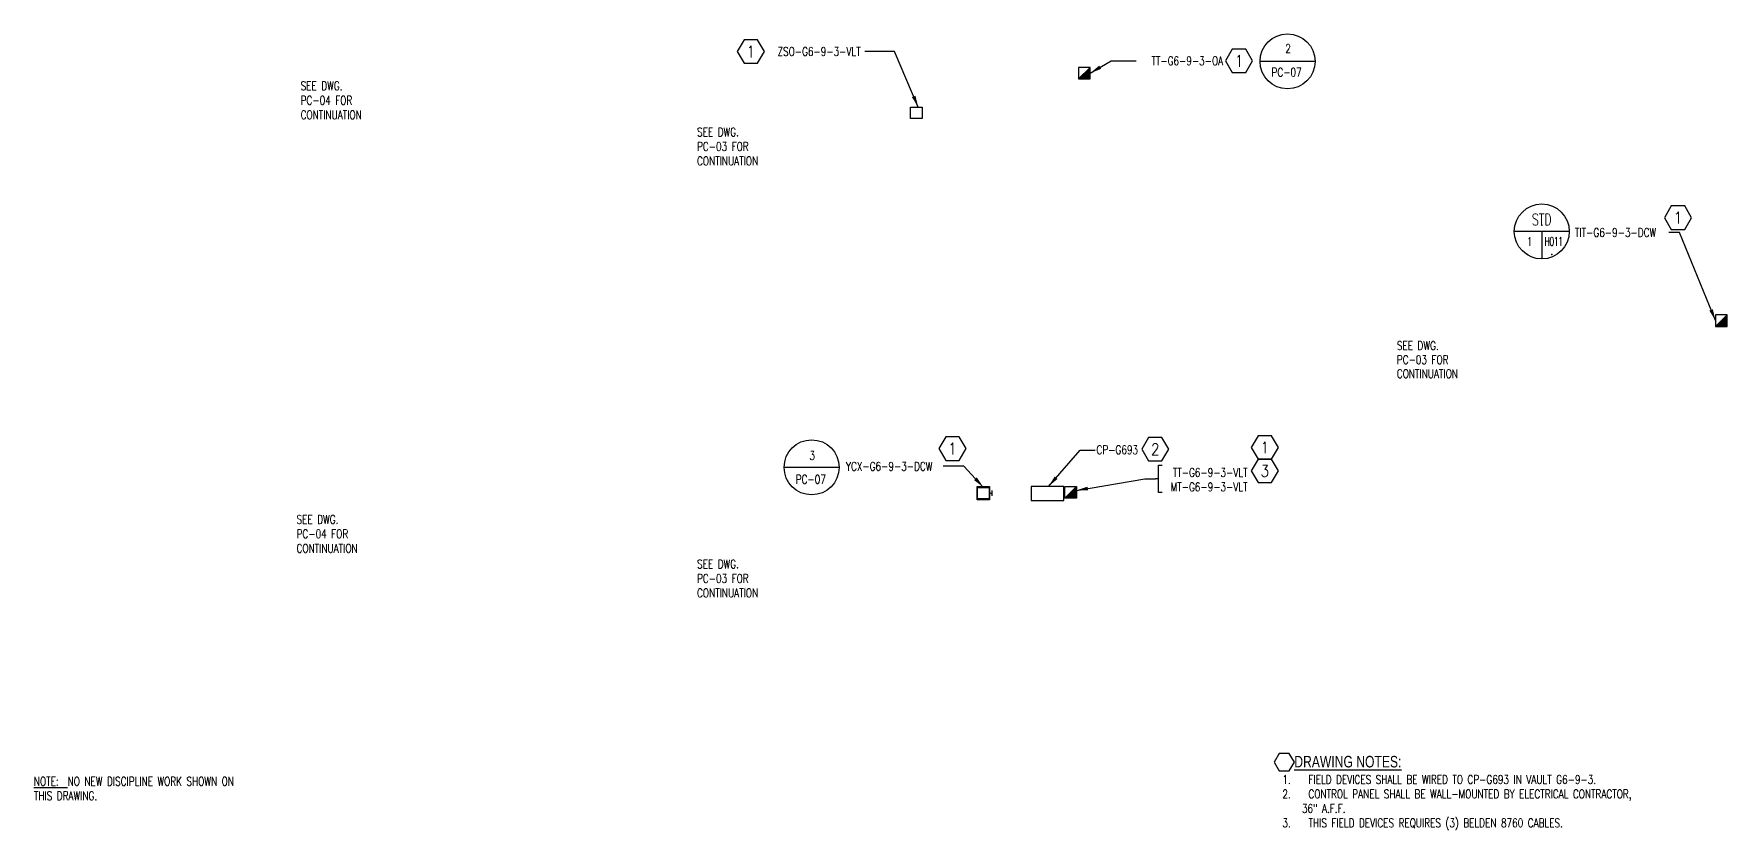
# Model space of a CAD drawing. Header units: inches. Extents: x 859 to 3137, y -316 to 522.
# Drawn here: x 2260 to 3137, y -316 to 97 of the extents above; entities that cross this region are included whole.
import ezdxf
from ezdxf.enums import TextEntityAlignment as Align

# ---------------------------------------------------------------- set-up
doc = ezdxf.new("R2010")
doc.units = ezdxf.units.IN
doc.header["$LTSCALE"] = 48
doc.header["$MEASUREMENT"] = 0
for name, color, linetype in [('C-INST', 151, 'Continuous'), ('DC1-NOTES', 151, 'Continuous'), ('DC1-NOTES @ 1 (1)', 151, 'Continuous'), ('DC1-NOTES @ 1 (2)', 151, 'Continuous'), ('DC1-NOTES @ 48', 151, 'Continuous'), ('E-POWR-IDEN', 71, 'Continuous'), ('E-POWR-IDEN @ 48', 71, 'Continuous'), ('MU-EXST', 252, 'Continuous')]:
    doc.layers.add(name, color=color, linetype=linetype)
doc.styles.add('Note', font='romans.shx', dxfattribs={"width": 0.75})
doc.styles.add('RomanS', font='romans.shx', dxfattribs={"width": 0.75})
doc.dimstyles.get("Standard").update_dxf_attribs({"dimtxt": 0.09375, "dimasz": 0.09375, "dimexe": 0.0625, "dimexo": 0.0625, "dimgap": 0.03125, "dimtad": 1, "dimdec": 8, "dimzin": 0, "dimdsep": 46, "dimlunit": 4, "dimtxsty": 'RomanS', "dimcen": 0.09, "dimclrd": 254, "dimclre": 254, "dimclrt": 256, "dimadec": 0, "dimazin": 0, "dimtfac": 1, "dimtdec": 8, "dimtofl": 0, "dimtmove": 0, "dimatfit": 3, "dimfxl": 1, "dimtolj": 1, "dimtzin": 0, "dimlwd": -1, "dimlwe": -1, "dimarcsym": 0})

# ---------------------------------------------------------------- blocks, each defined once
blk = doc.blocks.new('DTLBUBB')
at = {"linetype": 'Continuous'}
for p, q in [((0.297, 0), (-0.297, 0)), ((0, 0), (0, -0.297))]:
    blk.add_line(p, q, dxfattribs=at)
blk.add_circle((0, 0), 0.297, dxfattribs=at)
at = {"color": 250}
for p in [(0, 0.067), (-0.154, -0.25), (0.11, -0.25)]:
    blk.add_point(p, dxfattribs=at)
at = {"style": 'RomanS'}
for tag, height, width, p in [('DTL#', 0.125, 0.7, (0, 0.067)), ('WHERE_CUT', 0.0938, 0.6, (-0.103, -0.169)), ('WHERE_DRAWN', 0.0938, 0.6, (0.117, -0.169))]:
    blk.add_attdef(tag, text='', height=height, dxfattribs=dict(at, width=width)).set_placement(p, align=Align.CENTER)
blk = doc.blocks.new('Anno_Hexagon')
at = {"color": 0, "linetype": 'ByBlock', "lineweight": -2}
blk.add_lwpolyline([(1.17, 0), (0.58, 1.01), (-0.58, 1.01), (-1.17, 0), (-0.58, -1.01), (0.58, -1.01)], close=True, dxfattribs=at)
at = {"color": 0, "linetype": 'ByBlock', "lineweight": -2, "style": 'Note', "width": 0.85}
blk.add_attdef('ID', text='', height=1, dxfattribs=at).set_placement((0, 0), align=Align.MIDDLE)

msp = doc.modelspace()

# ---------------------------------------------------------------- hatches: boundary and pattern name
at = {"layer": 'C-INST'}
for points in [[(2801.28, 73.72), (2807.28, 79.72), (2807.28, 73.72)], [(3131.47, -54.61), (3137.47, -48.61), (3137.47, -54.61)], [(2800.08, -137.66), (2794.08, -143.66), (2800.08, -143.66)]]:
    msp.add_hatch(color=256, dxfattribs=at).paths.add_polyline_path(points)

# ---------------------------------------------------------------- linework, layer by layer
for p, q in [((2801.28, 73.72), (2807.28, 79.72)), ((3131.47, -54.61), (3137.47, -48.61)), ((2800.08, -137.66), (2794.08, -143.66))]:
    msp.add_line(p, q, dxfattribs=at)
for points in [[(2801.28, 73.72), (2807.28, 73.72), (2807.28, 79.72), (2801.28, 79.72)], [(2720.11, 59.12), (2720.11, 53.12), (2714.11, 53.12), (2714.11, 59.12)], [(3131.47, -54.61), (3137.47, -54.61), (3137.47, -48.61), (3131.47, -48.61)], [(2754.9, -138.07), (2754.9, -144.07), (2748.9, -144.07), (2748.9, -138.07)], [(2776.6, -144.91), (2793.66, -144.91), (2793.66, -137.66), (2776.6, -137.66)], [(2800.08, -137.66), (2800.08, -143.66), (2794.08, -143.66), (2794.08, -137.66)]]:
    msp.add_lwpolyline(points, close=True, dxfattribs=at)
at = {"layer": 'DC1-NOTES'}
for p, q in [((2842.69, -126.64), (2844.57, -126.64)), ((2842.69, -140.65), (2842.69, -126.64)), ((2842.69, -133.65), (2841.11, -133.65)), ((2844.57, -140.65), (2842.69, -140.65))]:
    msp.add_line(p, q, dxfattribs=at)
at = {"layer": 'E-POWR-IDEN'}
for p, q in [((2923.83, 82.82), (2895.31, 82.82)), ((2677.12, -127.68), (2648.6, -127.68))]:
    msp.add_line(p, q, dxfattribs=at)
for centre in [(2909.57, 82.82), (2662.86, -127.68)]:
    msp.add_circle(centre, 14.26, dxfattribs=at)
at = {"layer": 'MU-EXST'}
for p, q in [((2756.52, -142.38), (2756.52, -139.76)), ((2755.14, -141.07), (2756.52, -141.07))]:
    msp.add_line(p, q, dxfattribs=at)
msp.add_lwpolyline([(2748.67, -137.66), (2755.14, -137.66), (2755.14, -144.48), (2748.67, -144.48)], close=True, dxfattribs=at)

# ---------------------------------------------------------------- block references
at = {"layer": 'DC1-NOTES @ 1 (2)', "xscale": 6, "yscale": 6, "zscale": 6}
for p, values in [((2631.33, 87.89), {'ID': '1'}), ((2884.43, 83.06), {'ID': '1'}), ((3111.99, 1.77), {'ID': '1'}), ((2735.87, -117.99), {'ID': '1'}), ((2840.99, -118.3), {'ID': '2'}), ((2897.79, -117.39), {'ID': '1'}), ((2897.79, -129.52), {'ID': '3'})]:
    msp.add_blockref('Anno_Hexagon', p, dxfattribs=at).add_auto_attribs(values)
at = {"layer": 'DC1-NOTES @ 48', "xscale": 4.5, "yscale": 4.5, "zscale": 4.5}
msp.add_blockref('Anno_Hexagon', (2907.87, -280.55), dxfattribs=at)
at = {"layer": 'E-POWR-IDEN'}
ref = msp.add_blockref('DTLBUBB', (3041.39, -5.37), dxfattribs=dict(at, xscale=48, yscale=48, zscale=48))
ref.add_attrib('DTL#', 'STD', dxfattribs={"layer": '0', "height": 6, "style": 'RomanS', "width": 0.7}).set_placement((3041.39, -2.16), align=Align.CENTER)
ref.add_attrib('WHERE_CUT', '1', dxfattribs={"layer": '0', "height": 4.5, "style": 'RomanS', "width": 0.6}).set_placement((3034.99, -12.86), align=Align.CENTER)
ref.add_attrib('WHERE_DRAWN', 'H011', dxfattribs={"layer": '0', "height": 4.5, "style": 'RomanS', "width": 0.6}).set_placement((3047.62, -12.78), align=Align.CENTER)

# ---------------------------------------------------------------- texts
at = {"layer": 'DC1-NOTES', "style": 'RomanS', "width": 0.75}
for s, p in [('SEE DWG.', (2966.26, -66.82)), ('PC-03 FOR', (2966.26, -74.11)), ('CONTINUATION', (2966.26, -81.39))]:
    msp.add_text(s, height=4.5, dxfattribs=at).set_placement(p)
at = {"layer": 'DC1-NOTES @ 1 (1)', "char_height": 4.5, "style": 'RomanS'}
for s, insert, width, attachment_point in [('ZSO-G6-9-3-VLT', (2688.26, 90.2), 33.874, 3), ('TT-G6-9-3-OA', (2876.19, 85.32), 33.874, 3), ('TIT-G6-9-3-DCW', (3058.6, -3.69), 33.874, 1), ('CP-G693', (2810.53, -116.31), 34.1319, 1), ('YCX-G6-9-3-DCW', (2680.65, -124.92), 33.874, 1), ('TT-G6-9-3-VLT\\PMT-G6-9-3-VLT', (2888.86, -128.11), 33.874, 3)]:
    msp.add_mtext(s, dxfattribs=dict(at, insert=insert, width=width, attachment_point=attachment_point))
at = {"layer": 'DC1-NOTES @ 48', "insert": (2906.91, -277.29), "char_height": 3.375, "width": 187.0739, "attachment_point": 1, "style": 'RomanS'}
msp.add_mtext('\\A1;{\\H1.7778x;  \\fArial|b0|i0|c0|p34;\\LDRAWING NOTES:\\P\\pi-10.125,l10.125;\\Fromans|c0;\\H0.74999x;\\l1.^IFIELD DEVICES SHALL BE WIRED TO CP-G693 IN VAULT G6-9-3.\\P2.^ICONTROL PANEL SHALL BE WALL-MOUNTED BY ELECTRICAL CONTRACTOR, 36" A.F.F.\\P3.^ITHIS FIELD DEVICES REQUIRES (3) BELDEN 8760 CABLES.}', dxfattribs=at)
at = {"layer": 'E-POWR-IDEN', "char_height": 4.5, "attachment_point": 1, "style": 'RomanS'}
for s, insert, width in [('SEE DWG. PC-04 FOR CONTINUATION', (2397.93, 72.36), 34.2037), ('SEE DWG. PC-03 FOR CONTINUATION', (2603.43, 48.42), 34.2037), ('SEE DWG. PC-04 FOR CONTINUATION', (2395.83, -152.43), 34.2037), ('SEE DWG. PC-03 FOR CONTINUATION', (2603.43, -175.56), 34.2037), ('{\\LNOTE:}  NO NEW DISCIPLINE WORK SHOWN ON THIS DRAWING.', (2259.63, -288.24), 113.4684)]:
    msp.add_mtext(s, dxfattribs=dict(at, insert=insert, width=width))
at = {"layer": 'E-POWR-IDEN @ 48', "style": 'RomanS', "width": 0.75}
for s, p in [('2', (2908.41, 87.2)), ('PC-07', (2901.28, 74.89)), ('3', (2661.74, -123.84)), ('PC-07', (2654.61, -136.15))]:
    msp.add_text(s, height=4.5, dxfattribs=at).set_placement(p)

# ---------------------------------------------------------------- leaders
at = {"layer": 'DC1-NOTES'}
for points in [[(2718.13, 59.12), (2705.78, 87.9), (2690.45, 87.9)], [(2807.28, 76.72), (2818.08, 83.09), (2831.14, 83.11)], [(3131.43, -51.61), (3112.79, -5.93), (3107.2, -5.9)], [(2785.65, -137.58), (2802.02, -118.84), (2809.92, -118.85)], [(2751.86, -138), (2741.74, -127.15), (2731.11, -127.13)], [(2800.08, -139.66), (2835.53, -133.67), (2841.11, -133.65)]]:
    msp.add_leader(points, dimstyle='Standard', override={"dimscale": 48, "dimasz": 0.125, "dimgap": 0.03125, "dimtad": 0, "dimclrd": 0}, dxfattribs=at)

doc.saveas('drawing.dxf')
